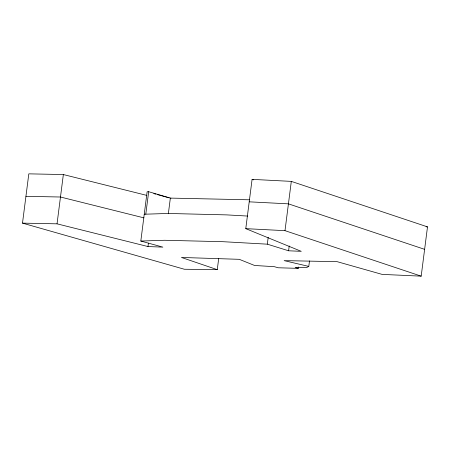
<?xml version="1.0" encoding="UTF-8"?>
<svg xmlns="http://www.w3.org/2000/svg" width="450" height="450" viewBox="0 0 450 450"><rect width="100%" height="100%" fill="white"/><g stroke="black" fill="none" stroke-linecap="round" stroke-linejoin="round"><path stroke-width="0.67" d="M218.678 258.66L217.266 269.657L184.376 269.252L22.5 223.127L28.811 173.846L63.354 174.549L146.824 195.401M170.921 198.264L148.674 191.711L147.127 191.762L140.816 241.042L162.872 247.129L147.977 246.555L57.038 223.836L63.354 174.549M145.794 214.178L148.674 191.711M147.977 246.555L148.421 243.112M168.345 213.756L170.353 198.096L249.632 199.806M140.816 241.042L164.565 240.272L223.206 241.706L267.322 244.17L288.602 250.785L301.264 251.336L245.779 228.651L252.09 179.364L291.308 181.384L427.5 226.873L421.189 276.154L382.095 274.387L337.14 261.669L284.13 260.629L308.79 266.411L309.493 260.91M267.322 244.17L268.2 237.296M421.189 276.154L284.996 230.664L291.308 181.384M288.602 250.785L289.221 245.97M217.266 269.657L181.44 257.456L239.265 259.324L254.571 265.472L274.359 266.687L278.213 267.767L298.271 268.369L298.446 266.991M308.79 266.411L306.776 267.48L295.144 267.39L298.271 268.369M144.253 214.228L168.002 213.458L226.637 214.886L247.646 216.062M25.937 196.312L60.474 197.016L143.949 217.873M22.5 223.127L57.038 223.836M426.105 226.811L427.5 226.873M249.216 201.831L288.428 203.85L424.62 249.339M245.779 228.651L284.996 230.664M153.81 193.601L155.818 194.158M157.151 194.524L169.183 197.843M252.09 179.364L253.384 179.893"/></g></svg>
